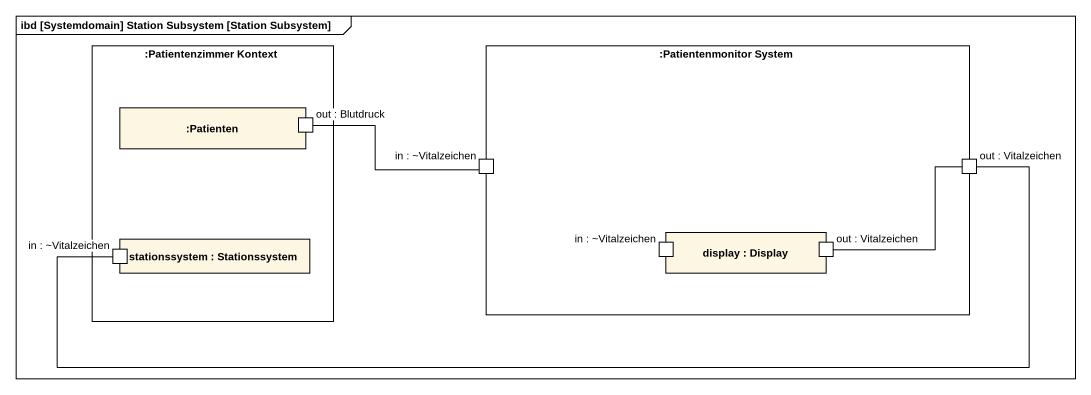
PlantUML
@startuml
mainframe ibd [Systemdomain] Station Subsystem [Station Subsystem]
rectangle ":Patientenzimmer Kontext" as Patientenzimmer_Kontext {
  rectangle ":Patienten" as Patienten {
    port "out : Blutdruck" as out_Blutdruck
  }
  rectangle "stationssystem : Stationssystem" as stationssystem {
    port "in : ~Vitalzeichen" as in_Vitalzeichen_2
  }
}
rectangle ":Patientenmonitor System" as Patientenmonitor_System {
  port "in : ~Vitalzeichen" as in_Vitalzeichen
  port "out : Vitalzeichen" as out_Vitalzeichen
  rectangle "display : Display" as display {
    port "in : ~Vitalzeichen" as in_Vitalzeichen_3
    port "out : Vitalzeichen" as out_Vitalzeichen_2
  }
}
out_Blutdruck -right- in_Vitalzeichen
out_Vitalzeichen -left- in_Vitalzeichen_2
out_Vitalzeichen_2 -right- out_Vitalzeichen
@enduml
